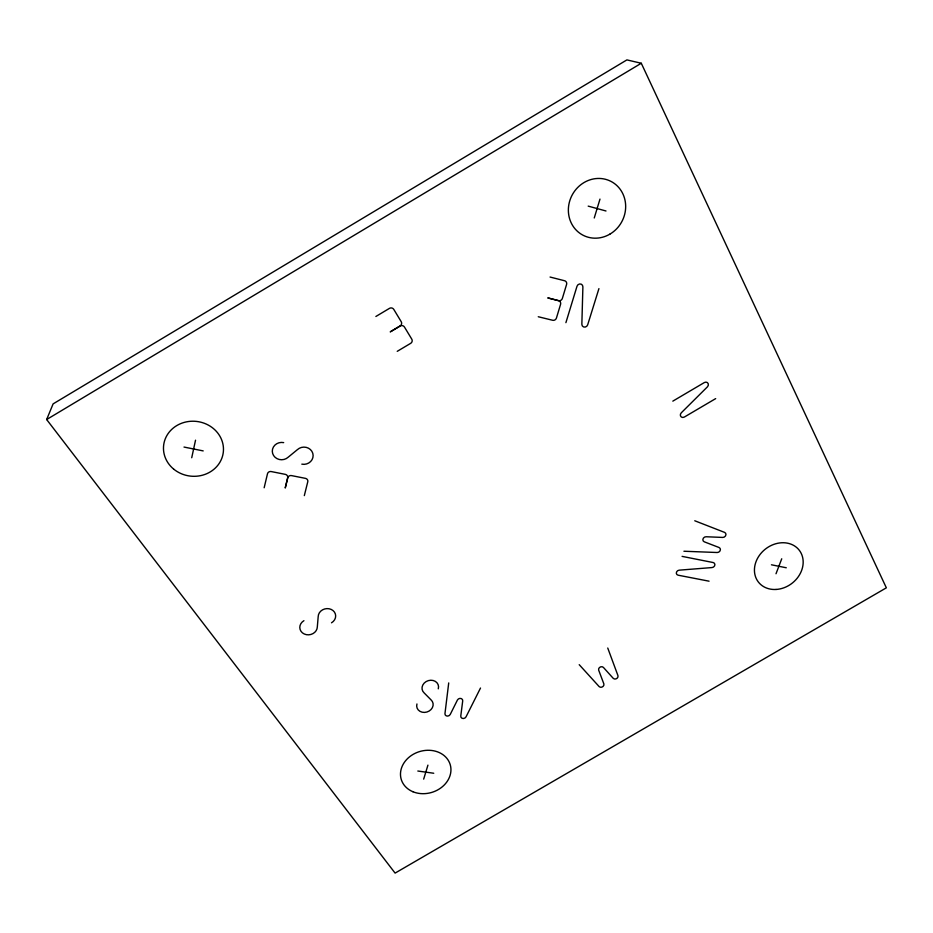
<?xml version="1.0" encoding="UTF-8"?>
<svg xmlns="http://www.w3.org/2000/svg" width="933" height="933" viewBox="0 0 933 933"><rect width="100%" height="100%" fill="white"/><g stroke="black" fill="none" stroke-linecap="round" stroke-linejoin="round"><path stroke-width="1.4" d="M448.715 682.921L444.959 713.64A2.811 2.391 -18.5 0 0 450.242 714.445L457.427 700.018A2.822 2.402 -19.3 0 1 462.71 700.846L460.774 716.066A2.799 2.379 -19.4 0 0 466.022 716.871L480.507 688.029M191.72 457.753L195.533 440.189M264.156 487.772L267.491 473.766A3.114 2.869 -2 0 1 271.211 471.562L285.311 474.361A3.102 2.857 -3.6 0 1 287.656 477.766L285.23 488.006L287.784 477.789A3.091 2.857 -4.3 0 1 291.493 475.597L305.476 478.372A3.079 2.846 -5.9 0 1 307.773 481.755L304.321 495.621M423.675 779.125L427.932 765.13M594.251 217.984L599.989 199.091M565.899 322.666L577.002 286.244A3.149 2.939 -52.2 0 1 582.892 286.909L581.854 324.252A3.091 2.881 -47.7 0 0 587.662 324.871L598.928 288.612M776.011 573.748L781.737 558.785M46.65 419.535L53.111 403.884L626.906 59.899L641.286 63.257L886.35 587.825L395.102 873.101L46.65 419.535L641.286 63.257M375.871 316.485L389.458 308.368A3.161 3.102 -21.3 0 1 393.784 309.406L401.213 321.687A3.149 3.067 -22.6 0 1 400.094 325.92L390.227 331.88L400.164 326.037A3.149 3.056 -23.1 0 1 404.456 327.04L411.78 339.157A3.126 3.032 -23.9 0 1 410.66 343.344L397.236 351.333M672.821 401.143L704.345 382.553A3.009 2.659 -46 0 1 707.377 386.892L681.3 412.794A2.962 2.636 -43.2 0 0 684.344 417.051L715.681 398.613M683.924 551.24L717.22 552.511A2.846 2.437 -36.8 0 0 719.051 547.508L704.252 541.805A2.857 2.461 -36.9 0 1 706.071 536.755L722.725 537.431A2.857 2.449 -37.7 0 0 724.568 532.381L694.758 520.766M417.821 771.02L433.74 773.247M709.068 581.189L678.093 575.183A2.799 2.402 -34.3 0 1 679.189 570.168L712.054 567.556A2.799 2.391 -36 0 0 713.185 562.541L682.081 556.371M183.999 447.059L203.196 450.907M771.439 564.792L786.274 567.765M538.259 316.742L552.674 320.276A3.114 2.916 -47.2 0 0 556.441 318.036L560.57 304.345A3.126 2.939 -49.3 0 0 558.587 300.671L547.998 297.954L558.587 300.671A3.137 2.939 -50.2 0 0 562.401 298.292L566.576 284.46A3.149 2.962 -52.3 0 0 564.593 280.74L550.062 277.043M588.198 206.123L605.995 210.986M579.206 664.669L599.126 686.571A2.764 2.321 -27 0 0 603.838 683.831L598.683 670.162A2.776 2.356 -27.4 0 1 603.406 667.41L613.249 678.349A2.764 2.333 -27.9 0 0 617.949 675.609L607.745 648.027M301.814 464.156A9.26 8.619 -4.8 0 0 312.777 453.275A9.26 8.619 -4.8 0 0 297.382 449.659L288.192 457.205A9.33 8.677 -2 0 1 272.658 453.52A9.33 8.677 -2 0 1 283.679 442.615M331.507 622.812A8.782 7.744 -10.7 0 0 331.238 609.436A8.782 7.744 -10.7 0 0 318.188 616.631L317.325 626.848A8.794 7.721 -9.6 0 1 304.263 633.997A8.794 7.721 -9.6 0 1 303.925 620.678M438.277 688.834A8.385 7.207 -17.7 0 0 428.317 680.624A8.385 7.207 -17.7 0 0 424.188 692.962L431.011 699.843A8.35 7.126 -17.3 0 1 426.882 712.031A8.35 7.126 -17.3 0 1 416.946 703.96M173.55 468.996A30.031 27.512 6.5 0 0 222.859 454.849A30.031 27.512 6.5 0 0 184.034 422.451A30.031 27.512 6.5 0 0 173.55 468.996M412.946 791.744A25.588 21.319 -17.1 0 0 450.954 769.9A25.588 21.319 -17.1 0 0 413.237 754.307A25.588 21.319 -17.1 0 0 412.946 791.744M609.879 234.148A30.323 28.177 -62.3 0 0 612.748 182.401A30.323 28.177 -62.3 0 0 568.407 208.374A30.323 28.177 -62.3 0 0 609.879 234.148M776.023 589.458A25.902 21.681 -38.2 0 0 801.167 553.281A25.902 21.681 -38.2 0 0 759.229 555.601A25.902 21.681 -38.2 0 0 776.023 589.458"/></g></svg>
